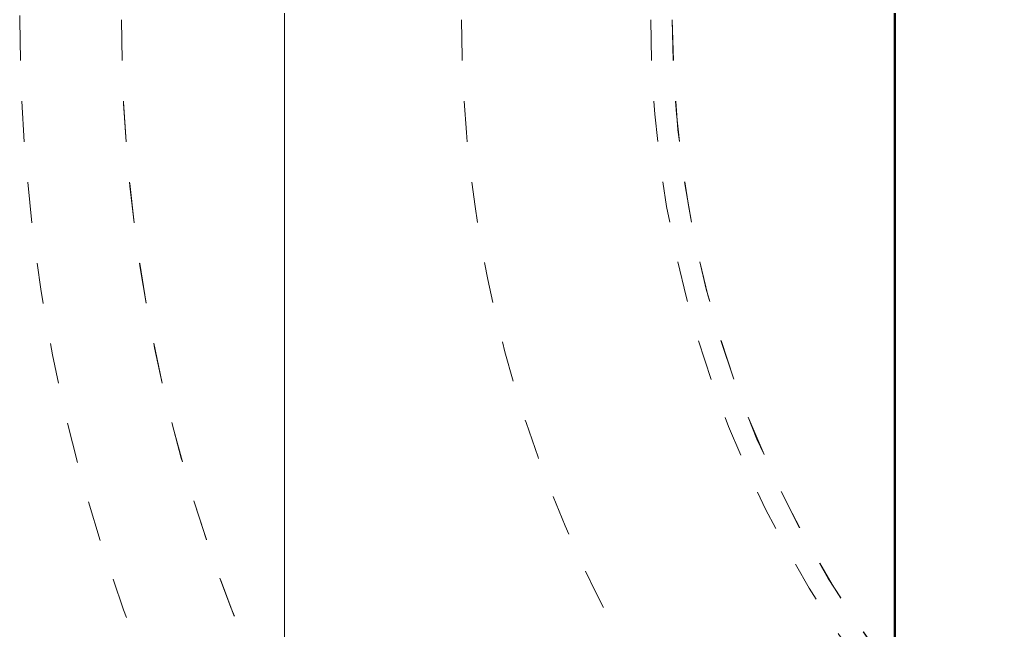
# Model space of a CAD drawing. Header units: millimetres. Extents: x -50460 to 50460, y -35640 to 35640.
# Drawn here: x -33436.24 to -33411.96, y 22064.44 to 22079.44 of the extents above; entities that cross this region are included whole.
import ezdxf

# ---------------------------------------------------------------- set-up
doc = ezdxf.new("R2010")
doc.units = ezdxf.units.MM
doc.linetypes.add('虚线', pattern=[2, 1, -1])
for name, color, linetype, lineweight in [('ACADSichtbare Kanten(DIN_Schmid)', 7, 'Continuous', 50), ('EB0', 7, 'Continuous', 15), ('尺寸线层', 4, 'Continuous', 18), ('粗实线层', 7, 'Continuous', 15), ('粗实线层_1', 7, 'Continuous', 15), ('虚线层', 100, '虚线', 18)]:
    doc.layers.add(name, color=color, linetype=linetype, lineweight=lineweight)

# ---------------------------------------------------------------- blocks, each defined once
blk = doc.blocks.new('*X907')
at = {"layer": '粗实线层'}
for p, q in [((-15, 50), (-15, 241)), ((0, 241), (0, 50))]:
    blk.add_line(p, q, dxfattribs=at)
blk = doc.blocks.new('*X910')
at = {"layer": 'ACADSichtbare Kanten(DIN_Schmid)', "linetype": 'Continuous', "lineweight": 50}
blk.add_line((127.218, 170.589), (127.218, -29.411), dxfattribs=at)
blk = doc.blocks.new('*X906')
at = {"layer": '粗实线层_1'}
for name, p in [('*X907', (-179, 0)), ('*X910', (-306.218, 62.411))]:
    blk.add_blockref(name, p, dxfattribs=at)
blk = doc.blocks.new('*X904')
at = {"layer": '粗实线层_1'}
blk.add_blockref('*X906', (194, -241), dxfattribs=at)
blk = doc.blocks.new('*X924')
at = {"layer": '虚线层', "linetype": '虚线', "lineweight": 18}
for radius, start, end in [(42.5, 109.7499, 180), (42.5, 180, 250.2501), (40, 180, 0), (40, 180, 268.5849), (31.65, 180, 285.612), (27, 180, 332.734), (26.47, 180, 360), (26.47, 180, 335.0525)]:
    blk.add_arc((42.5, 42.5), radius, start, end, dxfattribs=at)
blk = doc.blocks.new('*X920')
at = {"layer": '粗实线层_1'}
blk.add_blockref('*X924', (8.5, -42.5), dxfattribs=at)
blk = doc.blocks.new('*X856')
at = {"layer": 'EB0'}
blk.add_blockref('*X904', (790, 578.216), dxfattribs=at)
blk.add_blockref('*X920', (775, 482.716), dxfattribs=at)
blk.add_line((790, 580.216), (790, -489.784), dxfattribs=at)
blk = doc.blocks.new('*X805')
at = {"layer": '尺寸线层'}
blk.add_blockref('*X856', (-1515, 819.783), dxfattribs=at)

msp = doc.modelspace()

# ---------------------------------------------------------------- block references
at = {"layer": '尺寸线层'}
msp.add_blockref('*X805', (-32704.742, 20776.945), dxfattribs=at)

doc.saveas('drawing.dxf')
